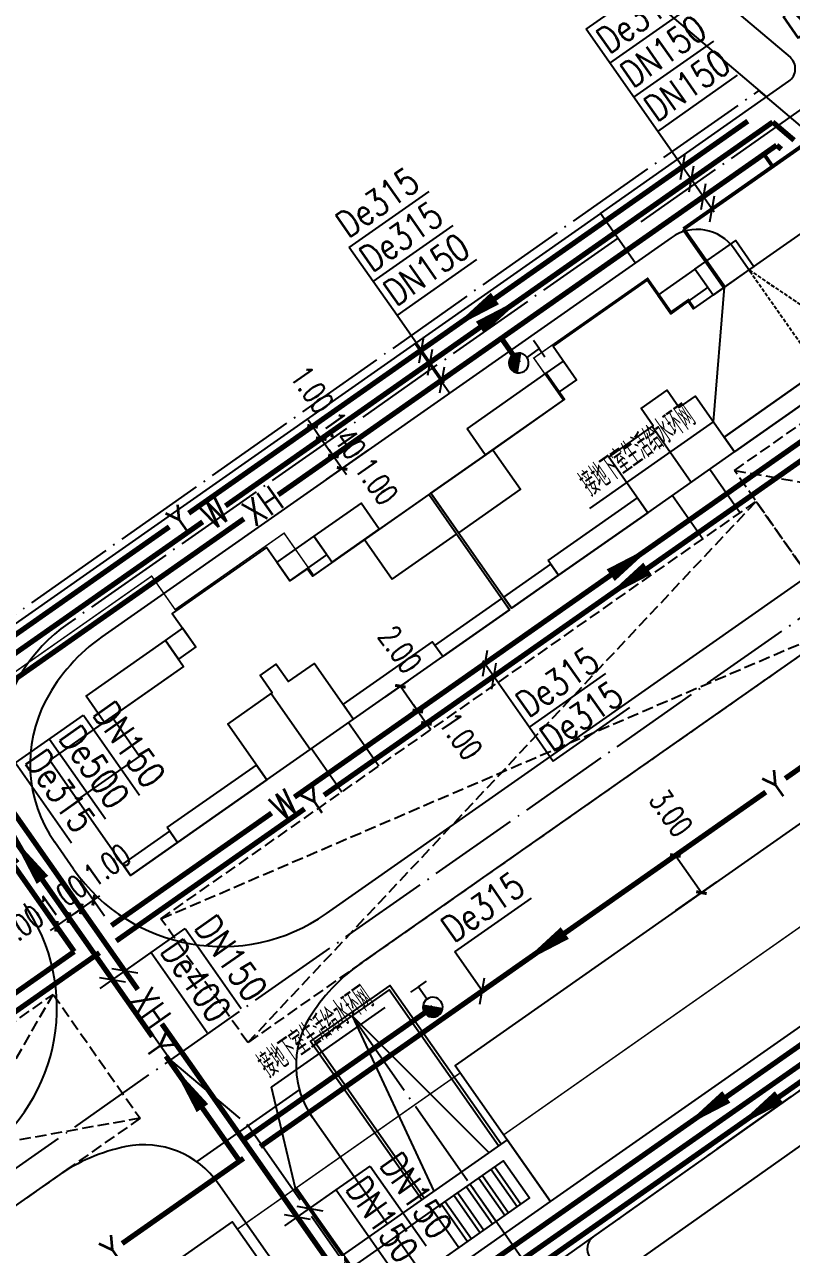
# Model space of a CAD drawing. Extents: x 36524853 to 36525459, y 2743936 to 2747542.
# Drawn here: x 36524991.2 to 36525041.9, y 2744797.9 to 2744878.7 of the extents above; entities that cross this region are included whole.
import ezdxf

# ---------------------------------------------------------------- set-up
doc = ezdxf.new("R2010")
doc.units = 0
doc.header["$LTSCALE"] = 1000
doc.header["$MEASUREMENT"] = 0
for name, pattern in [('DASH', [0.35, 0.25, -0.1]), ('DASHDOT', [25.4, 12.7, -6.35, 0, -6.35]), ('DOTE', [2.42, 2, -0.2, 0.02, -0.2])]:
    doc.linetypes.add(name, pattern=pattern)
for name, color, linetype in [('0-扑救场地', 6, 'DASH'), ('0-用地红线', 1, 'DOTE'), ('0-规划地下室', 2, 'Continuous'), ('0-规划建筑', 34, 'Continuous'), ('0-规划道路', 4, 'Continuous'), ('0-规划道路中线', 211, 'DASHDOT'), ('DIM_SYMB', 3, 'Continuous'), ('DIM_污水', 3, 'Continuous'), ('DIM_消防', 3, 'Continuous'), ('DIM_给水', 3, 'Continuous'), ('EQUIP_消防', 7, 'Continuous'), ('PIPE-污水', 2, 'Continuous'), ('PIPE-消防', 1, 'Continuous'), ('PIPE-给水', 3, 'Continuous'), ('PIPE-雨水', 130, 'Continuous'), ('SPACE', 33, 'Continuous'), ('TEXT_污水', 7, 'Continuous'), ('TEXT_消防', 7, 'Continuous'), ('TEXT_雨水', 7, 'Continuous')]:
    doc.layers.add(name, color=color, linetype=linetype)
doc.layers.add('DIM_雨水', color=7, linetype='Continuous', true_color=0x13ece8)
doc.styles.add('_TCH_DIM_T3', font='SIMPLEX', dxfattribs={"width": 0.705882, "bigfont": 'GBCBIG'})
doc.styles.add('_TWT_PIPEDN', font='SIMPLEX', dxfattribs={"width": 0.8, "height": 3.5, "bigfont": 'HZTXT'})
doc.styles.add('_TWT_PIPETEXT', font='SIMPLEX', dxfattribs={"width": 0.8, "height": 3.5, "bigfont": 'HZTXT'})
doc.dimstyles.new('_TWT_ARCH_M_M&&1', dxfattribs={"dimtxt": 1.4875, "dimasz": 0.5, "dimexe": 1.25, "dimexo": 1.5, "dimgap": 0.63125, "dimtad": 1, "dimzin": 0, "dimdsep": 46, "dimtxsty": '_TCH_DIM_T3', "dimblk": 'ARCHTICK', "dimcen": 0.09, "dimclrt": 7, "dimazin": 2, "dimtfac": 1, "dimtdec": 0, "dimtix": 1, "dimtmove": 2, "dimatfit": 3, "dimfxl": 0, "dimtolj": 1, "dimtzin": 0, "dimarcsym": 0})

# ---------------------------------------------------------------- blocks, each defined once
blk = doc.blocks.new('分析图底图')
at = {"layer": '0-扑救场地', "color": 251, "linetype": 'DASH', "ltscale": 0.003}
for p, q in [((14.851, -43.076), (35.745, -46.746)), ((-17.323, -80.902), (16.287, -45.123)), ((-23.064, -72.714), (22.028, -53.311)), ((-42.132, -98.297), (-30.188, -77.709)), ((-24.447, -85.897), (-47.873, -90.109))]:
    blk.add_line(p, q, dxfattribs=at)
blk.add_lwpolyline([(27.133, -34.464), (35.745, -46.746), (23.463, -55.358), (14.851, -43.076)], close=True, dxfattribs=at)
for points in [[(-17.323, -80.902), (-23.064, -72.714), (16.287, -45.123), (22.028, -53.311), (-17.323, -80.902)], [(-47.873, -90.109), (-30.188, -77.709), (-24.447, -85.897), (-42.132, -98.297)]]:
    blk.add_lwpolyline(points, dxfattribs=at)
at = {"layer": '0-用地红线', "color": 251, "ltscale": 0.003, "flags": 128}
blk.add_lwpolyline([(39.256, -69.856), (42.294, -39.938), (16.467, -17.956), (-36.186, -55.045), (-97.634, -98.13), (-100.179, -101.322), (-67.597, -127.144), (-42.667, -127.824), (39.256, -69.856)], close=True, dxfattribs=at)
at = {"layer": '0-规划地下室', "color": 251, "linetype": 'DASH', "ltscale": 0.003, "const_width": 0.1}
blk.add_lwpolyline([(-39.703, -114.547), (-15.139, -97.324), (-18.01, -93.23), (-3.272, -82.896), (-0.401, -86.99), (32.841, -63.682), (29.971, -59.588), (37.844, -54.068), (38.243, -50.135), (21.302, -25.973), (12.213, -32.346), (11.811, -31.773), (10.665, -32.576), (9.115, -30.366), (1.582, -35.647), (3.534, -38.431), (-12.973, -50.005), (-14.925, -47.221), (-22.13, -52.273), (-23.68, -50.063), (-90.378, -96.829)], dxfattribs=at)
at = {"layer": '0-规划建筑', "color": 251}
for p, q in [((-1.808, -89.687), (-0.086, -92.143)), ((-1.235, -89.285), (0.487, -91.741)), ((-0.989, -89.113), (0.733, -91.569)), ((-2.873, -90.433), (-1.15, -92.889)), ((-2.627, -90.261), (-0.905, -92.717)), ((-2.054, -89.859), (-0.332, -92.315)), ((-3.691, -91.007), (-1.969, -93.463)), ((-3.446, -90.835), (-1.723, -93.291)), ((-4.51, -91.581), (-2.788, -94.038)), ((-4.265, -91.409), (-2.542, -93.865))]:
    blk.add_line(p, q, dxfattribs=at)
for points in [[(21.22, -26.031), (15.652, -29.935), (15.652, -29.935), (12.131, -32.403), (11.787, -31.912), (11.623, -32.027), (11.623, -32.027), (10.641, -32.716), (9.091, -30.505), (2.868, -34.868), (4.418, -37.079), (3.272, -37.883), (3.616, -38.374), (-1.133, -41.704), (-1.133, -41.704), (-5.227, -44.574), (0.112, -52.189), (3.224, -50.007), (3.224, -50.007), (9.119, -45.874), (9.119, -45.874), (14.85, -41.855), (14.85, -41.855), (20.991, -37.549)], [(9.119, -45.874), (6.535, -42.189), (9.483, -40.123), (8.679, -38.976), (10.399, -37.771), (11.203, -38.917), (12.267, -38.171), (14.85, -41.855)], [(11.985, -43.864), (9.401, -40.18)], [(-16.067, -63.533), (-18.65, -59.849), (-15.703, -57.782), (-16.506, -56.636), (-15.442, -55.889), (-14.638, -57.036), (-12.919, -55.83), (-10.335, -59.514)], [(-13.201, -61.524), (-15.785, -57.839)], [(-12.039, -101.746), (2.699, -91.412), (-0.172, -87.318), (-14.91, -97.652)], [(-5.083, -91.983), (-0.416, -88.711), (1.306, -91.167), (-3.361, -94.439)], [(-7.54, -93.705), (-13.517, -97.896), (-11.795, -100.353), (-5.817, -96.162)]]:
    blk.add_lwpolyline(points, dxfattribs=at)
for points in [[(13.441, -31.485), (12.236, -29.765), (14.938, -27.871), (16.143, -29.59), (15.652, -29.935), (15.652, -29.935)], [(10.641, -32.716), (13.097, -30.993), (12.236, -29.765), (9.779, -31.488)], [(2.41, -36.655), (3.557, -35.851), (4.418, -37.079), (3.272, -37.883)], [(-2.83, -40.329), (2.41, -36.655), (3.616, -38.374), (-1.624, -42.048)], [(20.991, -37.549), (14.85, -41.855), (14.161, -40.873), (20.302, -36.567)], [(14.85, -41.855), (20.991, -37.549), (20.302, -36.567), (14.161, -40.873)], [(-5.227, -44.574), (-1.133, -41.704), (0.704, -44.324), (-3.39, -47.194)], [(-10.335, -59.514), (-10.335, -59.514), (-4.44, -55.381), (-4.44, -55.381), (-0.019, -52.281), (-3.521, -47.286), (-3.521, -47.286), (-5.358, -44.666), (-13.054, -50.063), (-13.399, -49.571), (-13.563, -49.686), (-13.563, -49.686), (-14.545, -50.375), (-16.095, -48.164), (-22.318, -52.528), (-20.768, -54.738), (-21.914, -55.542), (-21.57, -56.033), (-30.413, -62.234), (-28.576, -64.854), (-28.576, -64.854), (-25.074, -69.848), (-21.962, -67.667), (-21.962, -67.667), (-16.067, -63.533), (-16.067, -63.533)], [(-11.744, -49.144), (-8.633, -46.963), (-9.839, -45.243), (-12.95, -47.425)], [(-7.778, -50.272), (-3.521, -47.286), (-5.358, -44.666), (-9.616, -47.651)], [(2.535, -49.025), (8.43, -44.891), (9.119, -45.874), (3.224, -50.007)], [(-14.545, -50.375), (-12.089, -48.653), (-12.95, -47.425), (-15.406, -49.147)], [(-0.404, -51.452), (2.707, -49.27), (3.224, -50.007), (0.112, -52.189)], [(-4.957, -54.644), (-0.535, -51.544), (-0.019, -52.281), (-4.44, -55.381)], [(-20.768, -54.738), (-21.914, -55.542), (-22.775, -54.314), (-21.629, -53.51)], [(-21.57, -56.033), (-26.81, -59.708), (-28.016, -57.988), (-22.775, -54.314)], [(-10.335, -59.514), (-4.44, -55.381), (-5.129, -54.398), (-11.024, -58.532)], [(-10.335, -59.514), (-4.44, -55.381), (-5.129, -54.398), (-11.024, -58.532)], [(-26.319, -59.363), (-30.413, -62.234), (-28.576, -64.854), (-24.482, -61.983)], [(29.626, -59.097), (-3.616, -82.405), (2.699, -91.412), (35.942, -68.103)], [(-22.651, -66.684), (-16.756, -62.551), (-16.067, -63.533), (-21.962, -67.667)], [(-22.651, -66.684), (-16.756, -62.551), (-16.067, -63.533), (-21.962, -67.667)], [(-25.59, -69.111), (-22.479, -66.93), (-21.962, -67.667), (-25.074, -69.848)], [(-7.54, -93.705), (-5.083, -91.983), (-3.361, -94.439), (-5.817, -96.162)], [(-73.463, -104.632), (-82.859, -111.22), (-66.517, -124.172), (-44.867, -124.763), (-12.039, -101.746), (-18.354, -92.739), (-48.204, -113.668), (-62.555, -113.276)]]:
    blk.add_lwpolyline(points, close=True, dxfattribs=at)
at = {"layer": '0-规划道路', "color": 251}
for p, q in [((-23.153, 15.767), (16.971, -18.384)), ((-18.524, 15.767), (18.524, -15.767)), ((5.99, -26.084), (18.45, -17.347)), ((5.99, -26.084), (-41.016, -59.043)), ((8.287, -29.359), (5.99, -26.084)), ((10.661, -27.694), (-26.97, -54.08)), ((15.873, -29.902), (14.84, -28.428)), ((-3.995, -37.97), (-6.291, -34.695)), ((-12.128, -72.374), (32.013, -41.424)), ((13.213, -43.003), (15.222, -45.869)), ((-9.905, -75.701), (34.309, -44.699)), ((10.756, -44.726), (12.766, -47.591)), ((-10.663, -59.744), (-8.654, -62.61)), ((-13.119, -61.466), (-11.11, -64.332)), ((-28.842, -69.438), (-30.093, -67.653)), ((7.262, -96.17), (43.979, -70.189)), ((-10.435, -79.125), (-5.022, -90.719)), ((-1.381, -88.165), (-10.435, -79.125)), ((-13.918, -84.01), (-20.703, -88.768)), ((-8.114, -92.887), (-13.051, -85.846)), ((-29.883, -89.709), (-62.997, -112.926)), ((-14.337, -97.25), (-19.273, -90.209))]:
    blk.add_line(p, q, dxfattribs=at)
at = {"layer": '0-规划道路', "color": 251, "linetype": 'DASH', "ltscale": 0.001}
for p, q in [((15.816, -29.82), (23.258, -34.86)), ((15.873, -29.902), (20.466, -36.452))]:
    blk.add_line(p, q, dxfattribs=at)
at = {"layer": '0-规划道路', "color": 251}
for points in [[(22.479, -23.072), (42.294, -39.938), (39.256, -69.856), (5.532, -93.719)], [(-0.581, -87.605), (-7.93, -77.124), (-13.17, -80.799), (-5.821, -91.279)], [(-0.745, -87.72), (-7.978, -77.403), (-12.891, -80.848), (-5.657, -91.164)]]:
    blk.add_lwpolyline(points, dxfattribs=at)
for centre, radius, start, end in [((17.876, -16.528), 1, 305.03674, 49.59743), ((12.384, -30.15), 3, 35.03674, 125.03674), ((-20.081, -63.905), 12, 125.03687, 151.78044), ((-22.724, -62.486), 9, 151.78044, 215.03683), ((-19.017, -62.548), 12, 215.03674, 305.03674), ((-41.943, -78.623), 12, 305.03674, 35.03674), ((-3.016, -85.526), 12, 125.03674, 148.61491), ((-8.138, -82.401), 6, 148.61491, 215.03674), ((-22.994, -99.534), 12, 101.45856, 125.03674), ((-24.186, -93.654), 6, 35.03674, 101.45856), ((6.11, -94.535), 1, 125.2834, 215.03674)]:
    blk.add_arc(centre, radius, start, end, dxfattribs=at)
at = {"layer": '0-规划道路中线', "color": 251, "linetype": 'DOTE', "ltscale": 0.003}
for p, q in [((8.684, -26.638), (27.004, -13.792)), ((7.139, -27.721), (-29.224, -53.217)), ((-64.632, -111.63), (33.161, -43.061)), ((-22.442, -82.049), (-31.915, -68.539)), ((-10.435, -79.125), (7.44, -104.619)), ((-22.442, -82.049), (-17.311, -86.389)), ((-17.311, -86.389), (-0.56, -110.28))]:
    blk.add_line(p, q, dxfattribs=at)
blk.add_arc((-22.909, -62.224), 11, 125.03674, 215.03674, dxfattribs=at)
blk = doc.blocks.new('_ArchTick')
at = {"color": 0, "linetype": 'ByBlock', "const_width": 0.4}
blk.add_lwpolyline([(-0.5, -0.5), (0.5, 0.5)], dxfattribs=at)
blk = doc.blocks.new('*D188')
at = {"layer": 'Defpoints', "color": 0, "transparency": 16777216}
for p in [(36524994.476, 2744823.378), (36524993.657, 2744822.804), (36524996.273, 2744820.815)]:
    blk.add_point(p, dxfattribs=at)
at = {"layer": 'DIM_消防', "color": 0, "lineweight": -2, "transparency": 16777216}
for p, q in [((36524994.518, 2744821.575), (36524996.171, 2744819.217)), ((36524995.337, 2744822.15), (36524996.99, 2744819.792)), ((36524995.454, 2744820.241), (36524996.273, 2744820.815)), ((36524996.273, 2744820.815), (36524996.682, 2744821.102)), ((36524995.454, 2744820.241), (36524995.044, 2744819.954))]:
    blk.add_line(p, q, dxfattribs=at)
at = {"layer": 'DIM_消防', "color": 0, "lineweight": -2, "transparency": 16777216, "xscale": 0.5, "yscale": 0.5, "zscale": 0.5}
for p, rotation in [((36524995.454, 2744820.241), 35.03673680724453), ((36524996.273, 2744820.815), 215.0367368072446)]:
    blk.add_blockref('_ArchTick', p, dxfattribs=dict(at, rotation=rotation))
at = {"layer": 'DIM_消防', "color": 7, "transparency": 16777216, "insert": (36524997.174, 2744823.126), "char_height": 1.4875, "attachment_point": 5, "rotation": 35.03674, "style": '_TCH_DIM_T3'}
blk.add_mtext('\\A1;1.00', dxfattribs=at)
blk = doc.blocks.new('*D189')
at = {"layer": 'Defpoints', "color": 0, "transparency": 16777216}
for p in [(36524992.838, 2744822.23), (36524993.657, 2744822.804), (36524995.454, 2744820.241)]:
    blk.add_point(p, dxfattribs=at)
at = {"layer": 'DIM_消防', "color": 0, "lineweight": -2, "transparency": 16777216}
for p, q in [((36524994.518, 2744821.575), (36524996.171, 2744819.217)), ((36524993.699, 2744821.001), (36524995.353, 2744818.643)), ((36524994.635, 2744819.667), (36524995.454, 2744820.241))]:
    blk.add_line(p, q, dxfattribs=at)
at = {"layer": 'DIM_消防', "color": 0, "lineweight": -2, "transparency": 16777216, "xscale": 0.5, "yscale": 0.5, "zscale": 0.5}
for p, rotation in [((36524995.454, 2744820.241), 35.03673682658881), ((36524994.635, 2744819.667), 215.0367368265888)]:
    blk.add_blockref('_ArchTick', p, dxfattribs=dict(at, rotation=rotation))
at = {"layer": 'DIM_消防', "color": 7, "transparency": 16777216, "insert": (36524994.255, 2744821.08), "char_height": 1.4875, "attachment_point": 5, "rotation": 35.03674, "style": '_TCH_DIM_T3'}
blk.add_mtext('\\A1;1.00', dxfattribs=at)
blk = doc.blocks.new('*D190')
at = {"layer": 'Defpoints', "color": 0, "transparency": 16777216}
for p in [(36524992.838, 2744822.23), (36524992.019, 2744821.655), (36524994.635, 2744819.667)]:
    blk.add_point(p, dxfattribs=at)
at = {"layer": 'DIM_消防', "color": 0, "lineweight": -2, "transparency": 16777216}
for p, q in [((36524993.699, 2744821.001), (36524995.353, 2744818.643)), ((36524992.881, 2744820.427), (36524994.534, 2744818.069)), ((36524994.635, 2744819.667), (36524995.044, 2744819.954)), ((36524993.816, 2744819.093), (36524993.407, 2744818.806)), ((36524993.816, 2744819.093), (36524994.635, 2744819.667))]:
    blk.add_line(p, q, dxfattribs=at)
at = {"layer": 'DIM_消防', "color": 0, "lineweight": -2, "transparency": 16777216, "xscale": 0.5, "yscale": 0.5, "zscale": 0.5}
for p, rotation in [((36524994.635, 2744819.667), 215.0367368264953), ((36524993.816, 2744819.093), 35.03673682649529)]:
    blk.add_blockref('_ArchTick', p, dxfattribs=dict(at, rotation=rotation))
at = {"layer": 'DIM_消防', "color": 7, "transparency": 16777216, "insert": (36524991.389, 2744819.07), "char_height": 1.4875, "attachment_point": 5, "rotation": 35.03674, "style": '_TCH_DIM_T3'}
blk.add_mtext('\\A1;1.00', dxfattribs=at)
blk = doc.blocks.new('*D200')
at = {"layer": 'Defpoints', "color": 0, "transparency": 16777216}
for p in [(36525031.82, 2744821.729), (36525036.456, 2744821.316), (36525033.543, 2744819.273)]:
    blk.add_point(p, dxfattribs=at)
at = {"layer": 'DIM_消防', "color": 0, "lineweight": -2, "transparency": 16777216}
for p, q in [((36525033.048, 2744822.59), (36525035.757, 2744824.49)), ((36525034.734, 2744823.772), (36525036.456, 2744821.316)), ((36525034.771, 2744820.134), (36525037.48, 2744822.033))]:
    blk.add_line(p, q, dxfattribs=at)
at = {"layer": 'DIM_消防', "color": 0, "lineweight": -2, "transparency": 16777216, "xscale": 0.5, "yscale": 0.5, "zscale": 0.5}
for p, rotation in [((36525034.734, 2744823.772), 125.0367358057004), ((36525036.456, 2744821.316), 305.0367358057004)]:
    blk.add_blockref('_ArchTick', p, dxfattribs=dict(at, rotation=rotation))
at = {"layer": 'DIM_消防', "color": 7, "transparency": 16777216, "insert": (36525034.447, 2744826.576), "char_height": 1.4875, "attachment_point": 5, "rotation": 305.03674, "style": '_TCH_DIM_T3'}
blk.add_mtext('\\A1;3.00', dxfattribs=at)
blk = doc.blocks.new('*D201')
at = {"layer": 'Defpoints', "color": 0, "transparency": 16777216}
for p in [(36525019.437, 2744834.538), (36525020.01, 2744833.722), (36525018.276, 2744832.505)]:
    blk.add_point(p, dxfattribs=at)
at = {"layer": 'DIM_污水', "color": 0, "lineweight": -2, "transparency": 16777216}
for p, q in [((36525018.209, 2744833.676), (36525016.68, 2744832.602)), ((36525017.703, 2744833.32), (36525017.416, 2744833.73)), ((36525018.782, 2744832.86), (36525017.253, 2744831.786)), ((36525017.703, 2744833.32), (36525018.276, 2744832.505)), ((36525018.276, 2744832.505), (36525018.563, 2744832.095))]:
    blk.add_line(p, q, dxfattribs=at)
at = {"layer": 'DIM_污水', "color": 0, "lineweight": -2, "transparency": 16777216, "xscale": 0.5, "yscale": 0.5, "zscale": 0.5}
for p, rotation in [((36525017.703, 2744833.32), 305.0684947300928), ((36525018.276, 2744832.505), 125.0684947300928)]:
    blk.add_blockref('_ArchTick', p, dxfattribs=dict(at, rotation=rotation))
at = {"layer": 'DIM_污水', "color": 7, "transparency": 16777216, "insert": (36525020.55, 2744831.658), "char_height": 1.4875, "attachment_point": 5, "rotation": 305.06849, "style": '_TCH_DIM_T3'}
blk.add_mtext('\\A1;1.00', dxfattribs=at)
blk = doc.blocks.new('*D202')
at = {"layer": 'Defpoints', "color": 0, "transparency": 16777216}
for p in [(36525018.286, 2744836.178), (36525019.437, 2744834.538), (36525017.703, 2744833.32)]:
    blk.add_point(p, dxfattribs=at)
at = {"layer": 'DIM_污水', "color": 0, "lineweight": -2, "transparency": 16777216}
for p, q in [((36525017.058, 2744835.316), (36525015.529, 2744834.242)), ((36525016.552, 2744834.96), (36525017.703, 2744833.32)), ((36525018.209, 2744833.676), (36525016.68, 2744832.602))]:
    blk.add_line(p, q, dxfattribs=at)
at = {"layer": 'DIM_污水', "color": 0, "lineweight": -2, "transparency": 16777216, "xscale": 0.5, "yscale": 0.5, "zscale": 0.5}
for p, rotation in [((36525016.552, 2744834.96), 125.0684946687131), ((36525017.703, 2744833.32), 305.0684946687132)]:
    blk.add_blockref('_ArchTick', p, dxfattribs=dict(at, rotation=rotation))
at = {"layer": 'DIM_污水', "color": 7, "transparency": 16777216, "insert": (36525016.528, 2744837.387), "char_height": 1.4875, "attachment_point": 5, "rotation": 305.06849, "style": '_TCH_DIM_T3'}
blk.add_mtext('\\A1;2.00', dxfattribs=at)
blk = doc.blocks.new('*D203')
at = {"layer": 'Defpoints', "color": 0, "transparency": 16777216}
for p in [(36525015.059, 2744852.235), (36525015.633, 2744851.416), (36525012.699, 2744849.358)]:
    blk.add_point(p, dxfattribs=at)
at = {"layer": 'DIM_消防', "color": 0, "lineweight": -2, "transparency": 16777216}
for p, q in [((36525013.831, 2744851.373), (36525011.101, 2744849.46)), ((36525014.405, 2744850.555), (36525011.675, 2744848.641)), ((36525012.125, 2744850.177), (36525011.838, 2744850.587)), ((36525012.125, 2744850.177), (36525012.699, 2744849.358)), ((36525012.699, 2744849.358), (36525012.986, 2744848.949))]:
    blk.add_line(p, q, dxfattribs=at)
at = {"layer": 'DIM_消防', "color": 0, "lineweight": -2, "transparency": 16777216, "xscale": 0.5, "yscale": 0.5, "zscale": 0.5}
for p, rotation in [((36525012.125, 2744850.177), 305.0367358414408), ((36525012.699, 2744849.358), 125.0367358414407)]:
    blk.add_blockref('_ArchTick', p, dxfattribs=dict(at, rotation=rotation))
at = {"layer": 'DIM_消防', "color": 7, "transparency": 16777216, "insert": (36525014.973, 2744848.51), "char_height": 1.4875, "attachment_point": 5, "rotation": 305.03674, "style": '_TCH_DIM_T3'}
blk.add_mtext('\\A1;1.00', dxfattribs=at)
blk = doc.blocks.new('*D204')
at = {"layer": 'Defpoints', "color": 0, "transparency": 16777216}
for p in [(36525014.255, 2744853.381), (36525015.059, 2744852.235), (36525012.125, 2744850.177)]:
    blk.add_point(p, dxfattribs=at)
at = {"layer": 'DIM_消防', "color": 0, "lineweight": -2, "transparency": 16777216}
for p, q in [((36525013.027, 2744852.52), (36525010.298, 2744850.606)), ((36525013.831, 2744851.373), (36525011.101, 2744849.46)), ((36525011.321, 2744851.323), (36525012.125, 2744850.177))]:
    blk.add_line(p, q, dxfattribs=at)
at = {"layer": 'DIM_消防', "color": 0, "lineweight": -2, "transparency": 16777216, "xscale": 0.5, "yscale": 0.5, "zscale": 0.5}
for p, rotation in [((36525011.321, 2744851.323), 125.0367358088915), ((36525012.125, 2744850.177), 305.0367358088914)]:
    blk.add_blockref('_ArchTick', p, dxfattribs=dict(at, rotation=rotation))
at = {"layer": 'DIM_消防', "color": 7, "transparency": 16777216, "insert": (36525012.849, 2744851.54), "char_height": 1.4875, "attachment_point": 5, "rotation": 305.03674, "style": '_TCH_DIM_T3'}
blk.add_mtext('\\A1;1.40', dxfattribs=at)
blk = doc.blocks.new('*D205')
at = {"layer": 'Defpoints', "color": 0, "transparency": 16777216}
for p in [(36525013.681, 2744854.2), (36525014.255, 2744853.381), (36525011.321, 2744851.323)]:
    blk.add_point(p, dxfattribs=at)
at = {"layer": 'DIM_消防', "color": 0, "lineweight": -2, "transparency": 16777216}
for p, q in [((36525012.453, 2744853.338), (36525009.723, 2744851.425)), ((36525013.027, 2744852.52), (36525010.298, 2744850.606)), ((36525010.747, 2744852.142), (36525010.46, 2744852.552)), ((36525010.747, 2744852.142), (36525011.321, 2744851.323)), ((36525011.321, 2744851.323), (36525011.608, 2744850.914))]:
    blk.add_line(p, q, dxfattribs=at)
at = {"layer": 'DIM_消防', "color": 0, "lineweight": -2, "transparency": 16777216, "xscale": 0.5, "yscale": 0.5, "zscale": 0.5}
for p, rotation in [((36525010.747, 2744852.142), 305.0367358873926), ((36525011.321, 2744851.323), 125.0367358873925)]:
    blk.add_blockref('_ArchTick', p, dxfattribs=dict(at, rotation=rotation))
at = {"layer": 'DIM_消防', "color": 7, "transparency": 16777216, "insert": (36525010.725, 2744854.569), "char_height": 1.4875, "attachment_point": 5, "rotation": 305.03674, "style": '_TCH_DIM_T3'}
blk.add_mtext('\\A1;1.00', dxfattribs=at)
blk = doc.blocks.new('$TWTSYS$00000117')
at = {"color": 0}
for p, q in [((-5, 5, 0), (-131, 5, 0)), ((-15, 15, 0), (-130, 15, 0)), ((-130, -10, 0), (-130, 10, 0)), ((-10, 10, 0), (-130, 10, 0)), ((-21, 21, 0), (-129, 21, 0)), ((-26, 26, 0), (-128, 26, 0)), ((-31, 31, 0), (-127, 31, 0)), ((-36, 36, 0), (-126, 36, 0)), ((-125, -38, 0), (-125, 38, 0)), ((-42, 42, 0), (-124, 42, 0)), ((-47, 47, 0), (-122, 47, 0)), ((-120, -52, 0), (-120, 52, 0)), ((-52, 52, 0), (-120, 52, 0)), ((-57, 57, 0), (-118, 57, 0)), ((-115, -63, 0), (-115, 63, 0)), ((-63, 63, 0), (-115, 63, 0)), ((-68, 68, 0), (-112, 68, 0)), ((-109, -72, 0), (-109, 72, 0)), ((-73, 73, 0), (-108, 73, 0)), ((-78, 78, 0), (-105, 78, 0)), ((-104, -79, 0), (-104, 79, 0)), ((-84, 84, 0), (-101, 84, 0)), ((-99, -86, 0), (-99, 86, 0)), ((-89, 89, 0), (-96, 89, 0)), ((-94, -91, 0), (-94, 91, 0)), ((-88, -96, 0), (-88, 88, 0)), ((-83, -101, 0), (-83, 83, 0)), ((-78, -105, 0), (-78, 78, 0)), ((-73, -109, 0), (-73, 73, 0)), ((-67, -112, 0), (-67, 67, 0)), ((-62, -115, 0), (-62, 62, 0)), ((-57, -118, 0), (-57, 57, 0)), ((-52, -120, 0), (-52, 52, 0)), ((-46, -122, 0), (-46, 46, 0)), ((-41, -124, 0), (-41, 41, 0)), ((-36, -126, 0), (-36, 36, 0)), ((-31, -127, 0), (-31, 31, 0)), ((-25, -128, 0), (-25, 25, 0)), ((-20, -129, 0), (-20, 20, 0)), ((-15, -130, 0), (-15, 15, 0)), ((-10, -130, 0), (-10, 10, 0)), ((-4, -131, 0), (-4, 4, 0)), ((0, 0, 0), (-131, 0, 0)), ((6, -6, 0), (-131, -6, 0)), ((11, -11, 0), (-130, -11, 0)), ((16, -16, 0), (-130, -16, 0)), ((21, -21, 0), (-129, -21, 0)), ((27, -27, 0), (-128, -27, 0)), ((32, -32, 0), (-127, -32, 0)), ((37, -37, 0), (-125, -37, 0)), ((42, -42, 0), (-124, -42, 0)), ((48, -48, 0), (-122, -48, 0)), ((53, -53, 0), (-120, -53, 0)), ((58, -58, 0), (-117, -58, 0)), ((63, -63, 0), (-114, -63, 0)), ((69, -69, 0), (-111, -69, 0)), ((74, -74, 0), (-108, -74, 0)), ((79, -79, 0), (-104, -79, 0)), ((84, -84, 0), (-100, -84, 0)), ((90, -90, 0), (-95, -90, 0)), ((90, -95, 0), (-90, -95, 0)), ((84, -100, 0), (-84, -100, 0)), ((77, -105, 0), (-77, -105, 0)), ((70, -111, 0), (-70, -111, 0)), ((60, -116, 0), (-60, -116, 0)), ((49, -121, 0), (-49, -121, 0)), ((33, -126, 0), (-33, -126, 0)), ((1, -131, 0), (1, -1, 0)), ((6, -131, 0), (6, -6, 0)), ((11, -130, 0), (11, -11, 0)), ((17, -130, 0), (17, -17, 0)), ((22, -129, 0), (22, -22, 0)), ((27, -128, 0), (27, -27, 0)), ((32, -127, 0), (32, -32, 0)), ((38, -125, 0), (38, -38, 0)), ((43, -124, 0), (43, -43, 0)), ((48, -122, 0), (48, -48, 0)), ((53, -119, 0), (53, -53, 0)), ((59, -117, 0), (59, -59, 0)), ((64, -114, 0), (64, -64, 0)), ((69, -111, 0), (69, -69, 0)), ((74, -108, 0), (74, -74, 0)), ((80, -104, 0), (80, -80, 0)), ((85, -99, 0), (85, -85, 0)), ((90, -95, 0), (90, -90, 0))]:
    blk.add_line(p, q, dxfattribs=at)
blk.add_line((92, -92, 0), (-92, 92, 0))
for start, end in [(135, 315), (315, 135)]:
    blk.add_arc((0, 0, 0), 131, start, end)
blk = doc.blocks.new('$ATTACHMENT$00000085')
for q in [(-130, 331, 0), (130, 331, 0), (0, 131, 0)]:
    blk.add_line((0, 331, 0), q)
blk.add_blockref('$TWTSYS$00000117', (0, 0))
blk = doc.blocks.new('A$C3F5D4E6F')
at = {"layer": 'DIM_SYMB'}
for points in [[(-35.672, 37.276, 0, 0, 0), (-39.794, 34.385, 0, 0.933, 0), (-36.929, 36.394, 0, 0, 0)], [(-39.174, 33.599, 0, 0, 0), (-35.051, 36.489, 0, 0.933, 0), (-37.917, 34.48, 0, 0, 0)], [(-29.868, 17.683, 0, 0, 0), (-26.405, 20.108, 0, 0.933, 0), (-29.272, 18.101, 0, 0, 0)], [(-26.707, 18.646, 0, 0, 0), (-29.716, 16.537, 0, 0.933, 0), (-26.85, 18.546, 0, 0, 0)], [(-68.24, -1.788, 0, 0, 0), (-70.751, 1.793, 0, 0.933, 0), (-68.741, -1.073, 0, 0, 0)], [(-66.417, -2.646, 0, 0, 0), (-68.852, 0.828, 0, 0.933, 0), (-66.843, -2.038, 0, 0, 0)], [(-31.604, -5.061, 0, 0, 0), (-35.173, -7.564, 0, 0.933, 0), (-32.308, -5.554, 0, 0, 0)], [(-55.839, -17.732, 0, 0, 0), (-58.275, -14.258, 0, 0.933, 0), (-56.265, -17.124, 0, 0, 0)], [(-20.469, -15.573, 0, 0, 0), (-24.492, -18.394, 0, 0.933, 0), (-21.627, -16.385, 0, 0, 0)], [(-16.992, -15.578, 0, 0, 0), (-21.015, -18.399, 0, 0.933, 0), (-18.15, -16.39, 0, 0, 0)]]:
    blk.add_lwpolyline(points, format="xyseb", dxfattribs=at)
at = {"layer": 'DIM_消防'}
for p, q in [((-68.635, 5.694), (-64.132, 8.852)), ((-64.132, 8.852), (-60.429, 3.57)), ((-66.383, 7.273), (-62.68, 1.992)), ((-68.635, 5.694), (-64.932, 0.413)), ((-39.58, -6.796), (-34.517, -3.246)), ((-59.656, -6.842), (-57.405, -5.263)), ((-57.405, -5.263), (-53.702, -10.544)), ((-63.035, -9.211), (-59.656, -6.842)), ((-59.656, -6.842), (-55.953, -12.123)), ((-37.767, -9.382), (-39.58, -6.796)), ((-39.58, -6.796), (-39.58, -6.796)), ((-60.536, -8.214), (-62.259, -7.911)), ((-63.078, -8.485), (-61.354, -8.788)), ((-37.918, -10.244), (-37.615, -8.52))]:
    blk.add_line(p, q, dxfattribs=at)
at = {"layer": 'DIM_给水'}
for p, q in [((-21.763, 37.135), (-22.505, 28.236)), ((-22.505, 28.236), (-30.677, 22.506)), ((-51.697, -15.752), (-44.185, -10.484)), ((-50.112, -22.448), (-51.697, -15.752)), ((-47.418, -22.535), (-45.167, -20.956)), ((-45.167, -20.956), (-41.464, -26.237)), ((-50.806, -24.91), (-47.418, -22.535)), ((-47.418, -22.535), (-43.715, -27.816)), ((-49.125, -24.487), (-50.849, -24.185)), ((-50.03, -23.611), (-48.307, -23.913))]:
    blk.add_line(p, q, dxfattribs=at)
at = {"layer": 'DIM_雨水'}
for p, q in [((-30.9, 54.197), (-25.619, 57.9)), ((-29.321, 51.945), (-24.04, 55.648)), ((-26.164, 47.442), (-30.9, 54.197)), ((-27.743, 49.693), (-22.462, 53.396)), ((-26.164, 47.442), (-20.883, 51.145)), ((-22.424, 42.107), (-26.164, 47.442)), ((-24.368, 45.957), (-24.67, 44.234)), ((-23.794, 45.139), (-24.096, 43.415)), ((-23.293, 42.269), (-22.99, 43.992)), ((-46.557, 39.77), (-41.276, 43.473)), ((-22.718, 41.45), (-22.416, 43.174)), ((-44.978, 37.519), (-39.697, 41.222)), ((-43.399, 35.267), (-46.557, 39.77)), ((-43.399, 35.267), (-38.118, 38.97)), ((-40.275, 30.811), (-43.399, 35.267)), ((-41.645, 33.843), (-41.948, 32.119)), ((-41.071, 33.024), (-41.374, 31.301)), ((-40.57, 30.154), (-40.267, 31.878)), ((-37.446, 13.126), (-37.748, 11.402)), ((-37.736, 12.462), (-34.646, 8.061)), ((-36.856, 12.286), (-37.159, 10.563)), ((-34.646, 8.061), (-29.585, 11.614)), ((-33.066, 5.81), (-28.005, 9.363)), ((-34.646, 8.061), (-33.066, 5.81))]:
    blk.add_line(p, q, dxfattribs=at)
at = {"layer": 'PIPE-污水', "linetype": 'DASH', "ltscale": 0.005, "const_width": 0.35}
for points in [[(-54.743, 22.683), (-18.558, 48.054)], [(-18.558, 48.054), (-17.145, 46.852)], [(-50.187, 3.431), (-7.908, 33.095)], [(-75.294, 8.273), (-56.244, 21.63)], [(-73.127, 5.182), (-64.74, -6.779)], [(-62.284, -5.056), (-51.688, 2.378)], [(-89.972, -24.484), (-64.74, -6.779)], [(-7.061, -8.615), (-41.879, -33.028)], [(-12.642, -10.086), (-43.031, -31.393)]]:
    blk.add_lwpolyline(points, dxfattribs=at)
at = {"layer": 'PIPE-消防', "const_width": 0.35}
for points in [[(-18.302, 46.524), (-36.499, 33.765)], [(-18.302, 46.524), (-17.991, 46.259)], [(-36.499, 33.765), (-51.258, 23.416)], [(-36.499, 33.765), (-35.35, 32.127)], [(-53.523, 21.828), (-72.853, 8.275)], [(-71.877, 6.883), (-60.538, -9.288)], [(-42.429, -32.248), (-10.176, -9.672)], [(-53.563, -19.236), (-41.035, -10.453)], [(-58.95, -11.554), (-53.563, -19.236)], [(-53.563, -19.236), (-43.778, -33.192)]]:
    blk.add_lwpolyline(points, dxfattribs=at)
at = {"layer": 'PIPE-给水', "const_width": 0.25}
for points in [[(-15.291, 47.413), (-18.566, 45.117)], [(-19.14, 45.936), (-18.566, 45.117)], [(-18.566, 45.117), (-24.461, 40.983)], [(-24.461, 40.983), (-21.763, 37.135)], [(-48.951, -24.072), (-50.092, -22.445)], [(-38.965, -38.251), (-48.965, -24.052)]]:
    blk.add_lwpolyline(points, dxfattribs=at)
at = {"layer": 'PIPE-雨水', "linetype": 'DASH', "ltscale": 0.005, "const_width": 0.35}
for points in [[(-57.174, 22.199), (-20.206, 48.12)], [(-48.227, 3.558), (-9.216, 30.911)], [(-75.049, 9.666), (-58.456, 21.3)], [(-1.487, 16.056), (-17.735, 4.663)], [(-63.338, -7.037), (-72.308, 5.756)], [(-19.018, 3.764), (-52.436, -19.668)], [(-61.966, -6.076), (-49.51, 2.658)], [(-87.531, -24.001), (-63.338, -7.037)], [(-63.338, -7.037), (-63.071, -6.851)], [(-59.576, -12.403), (-63.338, -7.037)], [(-53.807, -20.629), (-58.676, -13.685)], [(-53.807, -20.629), (-61.574, -26.075)], [(-53.541, -20.443), (-53.807, -20.629)]]:
    blk.add_lwpolyline(points, dxfattribs=at)
at = {"layer": 'EQUIP_消防'}
for p, xscale, yscale, zscale, rotation in [((-35.35, 32.127), 0.005, 0.005, 0.005, 305.0367356729507), ((-41.035, -10.453), 0.004999999999999999, 0.004999999999999999, 0.004999999999999999, 35.03673594298425)]:
    blk.add_blockref('$ATTACHMENT$00000085', p, dxfattribs=dict(at, xscale=xscale, yscale=yscale, zscale=zscale, rotation=rotation))
at = {"layer": 'DIM_消防', "color": 7, "style": '_TWT_PIPEDN', "width": 0.8}
for s, rotation, p in [('DN150', 305.03674, (-63.579, 8.934)), ('De500', 305.03674, (-65.83, 7.355)), ('De315', 305.03674, (-68.082, 5.776)), ('De315', 35.03674, (-39.662, -6.243)), ('DN150', 305.03674, (-56.852, -5.181)), ('De400', 305.03674, (-59.103, -6.759))]:
    blk.add_text(s, height=1.75, rotation=rotation, dxfattribs=at).set_placement(p)
at = {"layer": 'DIM_给水', "color": 7}
for s, height, rotation, style, width, p in [('DN200', 1.75, 35.03674, '_TWT_PIPEDN', 0.8, (-17.063, 53.471)), ('接地下室生活给水环网', 1.6879, 35.03674, '_TCH_DIM_T3', 0.705882, (-30.549, 23.238)), ('接地下室生活给水环网', 1.6879, 35.03674, '_TCH_DIM_T3', 0.705882, (-51.824, -15.2)), ('DN150', 1.75, 305.03674, '_TWT_PIPEDN', 0.8, (-44.614, -20.874)), ('DN150', 1.75, 305.03674, '_TWT_PIPEDN', 0.8, (-46.865, -22.452))]:
    blk.add_text(s, height=height, rotation=rotation, dxfattribs=dict(at, style=style, width=width)).set_placement(p)
at = {"layer": 'DIM_雨水', "color": 7, "style": '_TWT_PIPEDN', "width": 0.8}
for s, rotation, p in [('De315', 35.03673, (-29.404, 52.498)), ('DN150', 35.03673, (-27.825, 50.246)), ('DN150', 35.03673, (-26.246, 47.995)), ('De315', 35.03674, (-46.639, 40.323)), ('De315', 35.03674, (-45.061, 38.072)), ('DN150', 35.03674, (-43.482, 35.82)), ('De315', 35.06849, (-34.729, 8.614)), ('De315', 35.06849, (-33.149, 6.363))]:
    blk.add_text(s, height=1.75, rotation=rotation, dxfattribs=at).set_placement(p)
at = {"layer": 'TEXT_污水', "style": '_TWT_PIPETEXT', "width": 0.8}
for rotation, p in [(35.03674, (-55.537, 21.057)), (35.05405, (-50.981, 1.805))]:
    blk.add_text('W', height=1.75, rotation=rotation, dxfattribs=at).set_placement(p)
at = {"layer": 'TEXT_消防', "style": '_TWT_PIPETEXT', "width": 0.8}
for rotation, p in [(35.03674, (-52.816, 21.255)), (305.03674, (-61.111, -9.995))]:
    blk.add_text('XH', height=1.75, rotation=rotation, dxfattribs=at).set_placement(p)
at = {"layer": 'TEXT_雨水', "style": '_TWT_PIPETEXT', "width": 0.8}
for rotation, p in [(35.03674, (-57.749, 20.727)), (35.03674, (-18.311, 3.191)), (35.03674, (-48.803, 2.085)), (305.03674, (-60.149, -13.11)), (35.03674, (-62.15, -27.547))]:
    blk.add_text('Y', height=1.75, rotation=rotation, dxfattribs=at).set_placement(p)
at = {"layer": 'DIM_污水'}
for base, p1, p2, picture, middle in [((-42.026, 9.121), (-41.443, 11.978), (-40.292, 10.338), '*D202', (-43.201, 13.188)), ((-41.453, 8.305), (-40.292, 10.338), (-39.719, 9.523), '*D201', (-39.179, 7.459))]:
    dim = blk.add_linear_dim(base=base, p1=p1, p2=p2, angle=305.06849, dimstyle='_TWT_ARCH_M_M&&1', dxfattribs=at)
    dim.commit()
    dim.dimension.update_dxf_attribs({"geometry": picture, "text_midpoint": middle, "dimtype": 129, "insert": (-36525059.729, -2744824.199)})
at = {"layer": 'DIM_消防'}
for base, p1, p2, angle, picture, middle in [((-48.408, 27.124), (-46.048, 30), (-45.474, 29.182), 305.03674, '*D205', (-49.005, 30.37)), ((-47.03, 25.159), (-44.67, 28.035), (-44.096, 27.217), 305.03674, '*D203', (-44.756, 24.311)), ((-23.273, -2.883), (-27.909, -2.47), (-26.186, -4.926), 305.03674, '*D200', (-25.282, 2.377)), ((-63.456, -3.384), (-66.072, -1.396), (-65.253, -0.822), 35.03674, '*D188', (-62.555, -1.073)), ((-65.094, -4.532), (-67.71, -2.544), (-66.891, -1.97), 35.03674, '*D190', (-68.34, -5.129))]:
    dim = blk.add_linear_dim(base=base, p1=p1, p2=p2, angle=angle, dimstyle='_TWT_ARCH_M_M&&1', dxfattribs=at)
    dim.commit()
    dim.dimension.update_dxf_attribs({"geometry": picture, "text_midpoint": middle, "dimtype": 129, "insert": (-36525059.729, -2744824.199)})
for base, p1, p2, angle, picture, middle, turn in [((-47.604, 25.978), (-45.474, 29.182), (-44.67, 28.035), 305.03674, '*D204', (-46.88, 27.34), 305.03674), ((-64.275, -3.958), (-66.891, -1.97), (-66.072, -1.396), 35.03674, '*D189', (-65.474, -3.12), 35.03674)]:
    dim = blk.add_linear_dim(base=base, p1=p1, p2=p2, angle=angle, dimstyle='_TWT_ARCH_M_M&&1', override={"dimgap": 0}, dxfattribs=at)
    dim.commit()
    dim.dimension.update_dxf_attribs({"geometry": picture, "text_midpoint": middle, "dimtype": 129, "text_rotation": turn, "insert": (-36525059.729, -2744824.199)})

msp = doc.modelspace()

# ---------------------------------------------------------------- block references
msp.add_blockref('分析图底图', (36525023.274, 2744892.302))
at = {"layer": 'SPACE'}
msp.add_blockref('A$C3F5D4E6F', (36525059.215, 2744824.199), dxfattribs=at)

doc.saveas('drawing.dxf')
